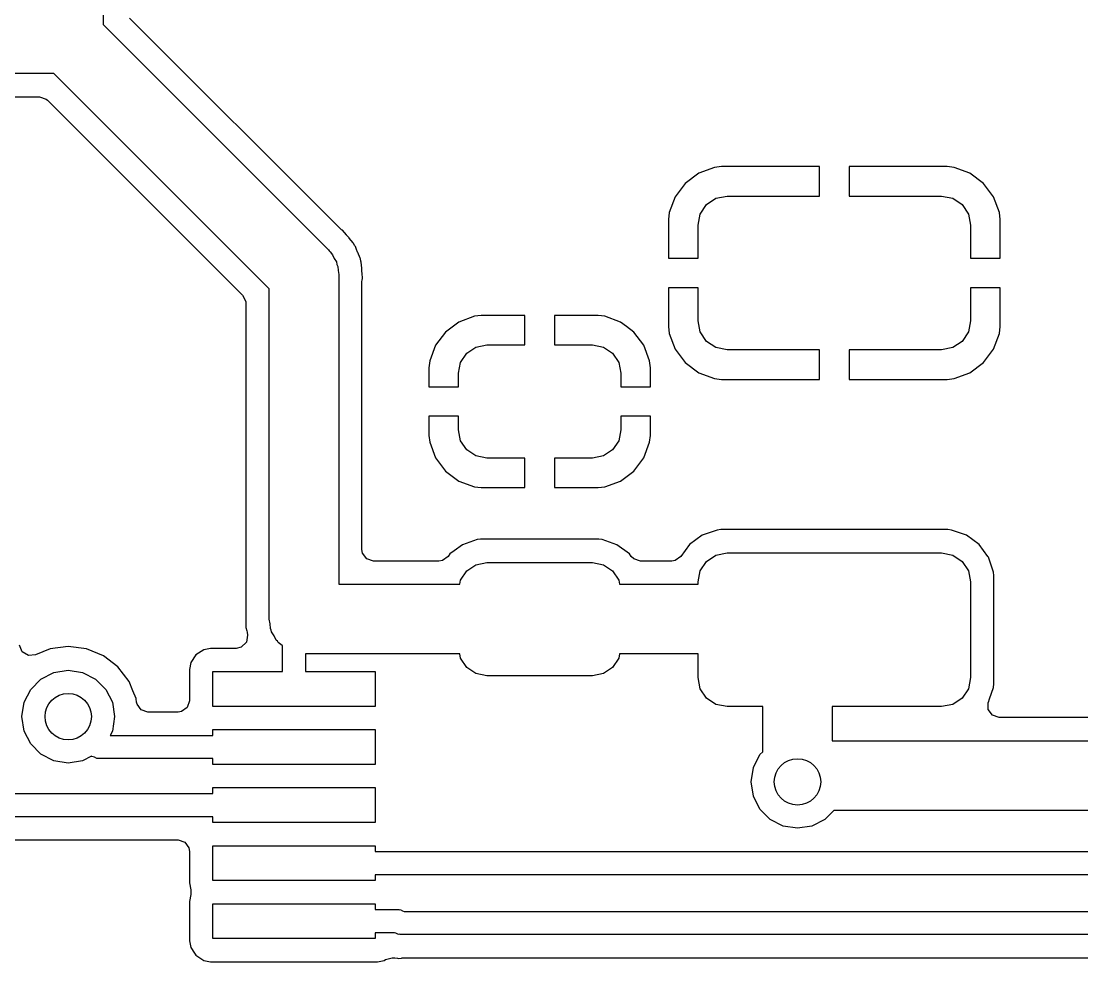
# Model space of a CAD drawing. Extents: x -0.19 to 2.59, y -0.99 to 0.19.
# Drawn here: x 1.094 to 1.454, y -0.4732 to -0.154 of the extents above; entities that cross this region are included whole.
import ezdxf

# ---------------------------------------------------------------- set-up
doc = ezdxf.new("R2010")
doc.units = 0
doc.header["$MEASUREMENT"] = 0
doc.layers.add('BLACK', color=7, linetype='CONTINUOUS')

msp = doc.modelspace()

# ---------------------------------------------------------------- linework, layer by layer
at = {"layer": 'BLACK', "linetype": 'CONTINUOUS'}
for p, q in [((1.12181, -0.0861), (1.12181, -0.15511)), ((1.20214, -0.22427), (1.13085, -0.15298)), ((1.12181, -0.15511), (1.19835, -0.23165)), ((1.10511, -0.17181), (0.87643, -0.17181)), ((1.17819, -0.24489), (1.10511, -0.17181)), ((0.88131, -0.17971), (1.10022, -0.17971)), ((1.10022, -0.17971), (1.10251, -0.18045)), ((1.10251, -0.18045), (1.10298, -0.18085)), ((1.10298, -0.18085), (1.16915, -0.24702)), ((1.32932, -0.20364), (1.32398, -0.20563)), ((1.33168, -0.20339), (1.32932, -0.20364)), ((1.365, -0.20339), (1.33168, -0.20339)), ((1.33168, -0.20339), (1.33168, -0.20339)), ((1.365, -0.21339), (1.365, -0.20339)), ((1.365, -0.20339), (1.365, -0.20339)), ((1.375, -0.20339), (1.375, -0.21339)), ((1.40832, -0.20339), (1.375, -0.20339)), ((1.375, -0.20339), (1.375, -0.20339)), ((1.41068, -0.20364), (1.40832, -0.20339)), ((1.41602, -0.20563), (1.41068, -0.20364)), ((1.41068, -0.20364), (1.41068, -0.20364)), ((1.32398, -0.20563), (1.31941, -0.20905)), ((1.42059, -0.20905), (1.41602, -0.20563)), ((1.31941, -0.20905), (1.31599, -0.21362)), ((1.31941, -0.20905), (1.31941, -0.20905)), ((1.42401, -0.21362), (1.42059, -0.20905)), ((1.42059, -0.20905), (1.42059, -0.20905)), ((1.31599, -0.21362), (1.31399, -0.21897)), ((1.32662, -0.21627), (1.32982, -0.21413)), ((1.32982, -0.21413), (1.33358, -0.21339)), ((1.33358, -0.21339), (1.365, -0.21339)), ((1.375, -0.21339), (1.40642, -0.21339)), ((1.40642, -0.21339), (1.41018, -0.21413)), ((1.41018, -0.21413), (1.41338, -0.21627)), ((1.42601, -0.21897), (1.42401, -0.21362)), ((1.31399, -0.21897), (1.31374, -0.22133)), ((1.32374, -0.22323), (1.32449, -0.21946)), ((1.32449, -0.21946), (1.32662, -0.21627)), ((1.41338, -0.21627), (1.41551, -0.21946)), ((1.41551, -0.21946), (1.41626, -0.22323)), ((1.42626, -0.22133), (1.42601, -0.21897)), ((1.31374, -0.22133), (1.31374, -0.23447)), ((1.42626, -0.23447), (1.42626, -0.22133)), ((1.42626, -0.22133), (1.42626, -0.22133)), ((1.20279, -0.22479), (1.20214, -0.22427)), ((1.20304, -0.22495), (1.20279, -0.22479)), ((1.20439, -0.22651), (1.20304, -0.22495)), ((1.20304, -0.22495), (1.20304, -0.22495)), ((1.20448, -0.22661), (1.20439, -0.22651)), ((1.20493, -0.22706), (1.20448, -0.22661)), ((1.32374, -0.23447), (1.32374, -0.22323)), ((1.41626, -0.22323), (1.41626, -0.23447)), ((1.20531, -0.22757), (1.20493, -0.22706)), ((1.20493, -0.22706), (1.20493, -0.22706)), ((1.2054, -0.22768), (1.20531, -0.22757)), ((1.20675, -0.22924), (1.2054, -0.22768)), ((1.20687, -0.22951), (1.20675, -0.22924)), ((1.20675, -0.22924), (1.20675, -0.22924)), ((1.20675, -0.22924), (1.20675, -0.22924)), ((1.20729, -0.23022), (1.20687, -0.22951)), ((1.20747, -0.23046), (1.20729, -0.23022)), ((1.19835, -0.23165), (1.1986, -0.23194)), ((1.1986, -0.23194), (1.19873, -0.23204)), ((1.19873, -0.23204), (1.19887, -0.23228)), ((1.19887, -0.23228), (1.19974, -0.23333)), ((1.19974, -0.23333), (1.2003, -0.23457)), ((1.20788, -0.23155), (1.20747, -0.23046)), ((1.20819, -0.23239), (1.20788, -0.23155)), ((1.20825, -0.23252), (1.20819, -0.23239)), ((1.2091, -0.23439), (1.20825, -0.23252)), ((1.2003, -0.23457), (1.20101, -0.23573)), ((1.20101, -0.23573), (1.20116, -0.23654)), ((1.20116, -0.23654), (1.2015, -0.2373)), ((1.2015, -0.2373), (1.20156, -0.23866)), ((1.20911, -0.23447), (1.2091, -0.23439)), ((1.20914, -0.23468), (1.20911, -0.23447)), ((1.20935, -0.23549), (1.20914, -0.23468)), ((1.20945, -0.23577), (1.20935, -0.23549)), ((1.2096, -0.23782), (1.20945, -0.23577)), ((1.31374, -0.23447), (1.32374, -0.23447)), ((1.31374, -0.23447), (1.31374, -0.23447)), ((1.41626, -0.23447), (1.42626, -0.23447)), ((1.42626, -0.23447), (1.42626, -0.23447)), ((1.20156, -0.23866), (1.20181, -0.24)), ((1.20181, -0.24), (1.20181, -0.3451)), ((1.20961, -0.23796), (1.2096, -0.23782)), ((1.2097, -0.23859), (1.20961, -0.23796)), ((1.2097, -0.23923), (1.2097, -0.23859)), ((1.20971, -0.23936), (1.2097, -0.23923)), ((1.20986, -0.24142), (1.20971, -0.23936)), ((1.2097, -0.24254), (1.20979, -0.24171)), ((1.2097, -0.27809), (1.2097, -0.24254)), ((1.20979, -0.24171), (1.20986, -0.24142)), ((1.32374, -0.24447), (1.31374, -0.24447)), ((1.31374, -0.24447), (1.31374, -0.24447)), ((1.31374, -0.24447), (1.31374, -0.25761)), ((1.32374, -0.25571), (1.32374, -0.24447)), ((1.42626, -0.24447), (1.41626, -0.24447)), ((1.41626, -0.24447), (1.41626, -0.25571)), ((1.42626, -0.25761), (1.42626, -0.24447)), ((1.16915, -0.24702), (1.17025, -0.24917)), ((1.17819, -0.35691), (1.17819, -0.24489)), ((1.17025, -0.24917), (1.1703, -0.24978)), ((1.1703, -0.24978), (1.1703, -0.35974)), ((1.24783, -0.25415), (1.24255, -0.25612)), ((1.25016, -0.2539), (1.24783, -0.25415)), ((1.24783, -0.25415), (1.24783, -0.25415)), ((1.265, -0.2539), (1.25016, -0.2539)), ((1.25016, -0.2539), (1.25016, -0.2539)), ((1.265, -0.2639), (1.265, -0.2539)), ((1.265, -0.2539), (1.265, -0.2539)), ((1.28984, -0.2539), (1.275, -0.2539)), ((1.275, -0.2539), (1.275, -0.2639)), ((1.29217, -0.25415), (1.28984, -0.2539)), ((1.29745, -0.25612), (1.29217, -0.25415)), ((1.29217, -0.25415), (1.29217, -0.25415)), ((1.24255, -0.25612), (1.23804, -0.25949)), ((1.29944, -0.25761), (1.29745, -0.25612)), ((1.30196, -0.25949), (1.29944, -0.25761)), ((1.31374, -0.25761), (1.31399, -0.25997)), ((1.32449, -0.25948), (1.32374, -0.25571)), ((1.41626, -0.25571), (1.41551, -0.25948)), ((1.42601, -0.25997), (1.42626, -0.25761)), ((1.42626, -0.25761), (1.42626, -0.25761)), ((1.23804, -0.25949), (1.23466, -0.26401)), ((1.23804, -0.25949), (1.23804, -0.25949)), ((1.30534, -0.26401), (1.30196, -0.25949)), ((1.30196, -0.25949), (1.30196, -0.25949)), ((1.31399, -0.25997), (1.31599, -0.26532)), ((1.32662, -0.26267), (1.32449, -0.25948)), ((1.32982, -0.2648), (1.32662, -0.26267)), ((1.41338, -0.26267), (1.41018, -0.2648)), ((1.41551, -0.25948), (1.41338, -0.26267)), ((1.42401, -0.26532), (1.42601, -0.25997)), ((1.23466, -0.26401), (1.23269, -0.26929)), ((1.24525, -0.26671), (1.24836, -0.26463)), ((1.24836, -0.26463), (1.25204, -0.2639)), ((1.25204, -0.2639), (1.265, -0.2639)), ((1.275, -0.2639), (1.28796, -0.2639)), ((1.28796, -0.2639), (1.29163, -0.26463)), ((1.29163, -0.26463), (1.29475, -0.26671)), ((1.30731, -0.26929), (1.30534, -0.26401)), ((1.31599, -0.26532), (1.31941, -0.26988)), ((1.33358, -0.26555), (1.32982, -0.2648)), ((1.365, -0.26555), (1.33358, -0.26555)), ((1.365, -0.27555), (1.365, -0.26555)), ((1.40642, -0.26555), (1.375, -0.26555)), ((1.375, -0.26555), (1.375, -0.27555)), ((1.41018, -0.2648), (1.40642, -0.26555)), ((1.42059, -0.26988), (1.42401, -0.26532)), ((1.23269, -0.26929), (1.23244, -0.27162)), ((1.23269, -0.26929), (1.23269, -0.26929)), ((1.24244, -0.27349), (1.24317, -0.26982)), ((1.24317, -0.26982), (1.24525, -0.26671)), ((1.29475, -0.26671), (1.29683, -0.26982)), ((1.29683, -0.26982), (1.29756, -0.27349)), ((1.30756, -0.27162), (1.30731, -0.26929)), ((1.30731, -0.26929), (1.30731, -0.26929)), ((1.31941, -0.26988), (1.31941, -0.26988)), ((1.31941, -0.26988), (1.32398, -0.2733)), ((1.41602, -0.2733), (1.42059, -0.26988)), ((1.42059, -0.26988), (1.42059, -0.26988)), ((1.23244, -0.27162), (1.23244, -0.27809)), ((1.24244, -0.27809), (1.24244, -0.27349)), ((1.29756, -0.27349), (1.29756, -0.27809)), ((1.30756, -0.27809), (1.30756, -0.27162)), ((1.30756, -0.27162), (1.30756, -0.27162)), ((1.32398, -0.2733), (1.32932, -0.2753)), ((1.41068, -0.2753), (1.41602, -0.2733)), ((1.32932, -0.2753), (1.32932, -0.2753)), ((1.32932, -0.2753), (1.33168, -0.27555)), ((1.33168, -0.27555), (1.365, -0.27555)), ((1.365, -0.27555), (1.365, -0.27555)), ((1.365, -0.27555), (1.365, -0.27555)), ((1.375, -0.27555), (1.40832, -0.27555)), ((1.375, -0.27555), (1.375, -0.27555)), ((1.40832, -0.27555), (1.41068, -0.2753)), ((1.40832, -0.27555), (1.40832, -0.27555)), ((1.2097, -0.29456), (1.2097, -0.27809)), ((1.23244, -0.27809), (1.24244, -0.27809)), ((1.23244, -0.27809), (1.23244, -0.27809)), ((1.29756, -0.27809), (1.30756, -0.27809)), ((1.30756, -0.27809), (1.30756, -0.27809)), ((1.24244, -0.28809), (1.23244, -0.28809)), ((1.23244, -0.28809), (1.23244, -0.28809)), ((1.23244, -0.28809), (1.23244, -0.29456)), ((1.24244, -0.29269), (1.24244, -0.28809)), ((1.30756, -0.28809), (1.29756, -0.28809)), ((1.29756, -0.28809), (1.29756, -0.29269)), ((1.30756, -0.29456), (1.30756, -0.28809)), ((1.30756, -0.28809), (1.30756, -0.28809)), ((1.2097, -0.33331), (1.2097, -0.29456)), ((1.23244, -0.29456), (1.23269, -0.2969)), ((1.24317, -0.29636), (1.24244, -0.29269)), ((1.29756, -0.29269), (1.29683, -0.29636)), ((1.30731, -0.2969), (1.30756, -0.29456)), ((1.23269, -0.2969), (1.23269, -0.2969)), ((1.23269, -0.2969), (1.23466, -0.30218)), ((1.24525, -0.29947), (1.24317, -0.29636)), ((1.29683, -0.29636), (1.29475, -0.29947)), ((1.30534, -0.30218), (1.30731, -0.2969)), ((1.30731, -0.2969), (1.30731, -0.2969)), ((1.23466, -0.30218), (1.23804, -0.30669)), ((1.24836, -0.30155), (1.24525, -0.29947)), ((1.25204, -0.30228), (1.24836, -0.30155)), ((1.265, -0.30228), (1.25204, -0.30228)), ((1.265, -0.31228), (1.265, -0.30228)), ((1.28796, -0.30228), (1.275, -0.30228)), ((1.275, -0.30228), (1.275, -0.31228)), ((1.29163, -0.30155), (1.28796, -0.30228)), ((1.29475, -0.29947), (1.29163, -0.30155)), ((1.30196, -0.30669), (1.30534, -0.30218)), ((1.23804, -0.30669), (1.23804, -0.30669)), ((1.23804, -0.30669), (1.24255, -0.31006)), ((1.29745, -0.31006), (1.30196, -0.30669)), ((1.30196, -0.30669), (1.30196, -0.30669)), ((1.24255, -0.31006), (1.24783, -0.31203)), ((1.24783, -0.31203), (1.24783, -0.31203)), ((1.24783, -0.31203), (1.25016, -0.31228)), ((1.25016, -0.31228), (1.265, -0.31228)), ((1.265, -0.31228), (1.265, -0.31228)), ((1.265, -0.31228), (1.265, -0.31228)), ((1.275, -0.31228), (1.28984, -0.31228)), ((1.275, -0.31228), (1.275, -0.31228)), ((1.28984, -0.31228), (1.29217, -0.31203)), ((1.28984, -0.31228), (1.28984, -0.31228)), ((1.29217, -0.31203), (1.29745, -0.31006)), ((1.29217, -0.31203), (1.29217, -0.31203)), ((1.33025, -0.32667), (1.3252, -0.32843)), ((1.33145, -0.32655), (1.33025, -0.32667)), ((1.33025, -0.32667), (1.33025, -0.32667)), ((1.40855, -0.32655), (1.33145, -0.32655)), ((1.33145, -0.32655), (1.33145, -0.32655)), ((1.40975, -0.32667), (1.40855, -0.32655)), ((1.40855, -0.32655), (1.40855, -0.32655)), ((1.4148, -0.32843), (1.40975, -0.32667)), ((1.40975, -0.32667), (1.40975, -0.32667)), ((1.24875, -0.32993), (1.24377, -0.33167)), ((1.24993, -0.32982), (1.24875, -0.32993)), ((1.24875, -0.32993), (1.24875, -0.32993)), ((1.29007, -0.32982), (1.24993, -0.32982)), ((1.24993, -0.32982), (1.24993, -0.32982)), ((1.29125, -0.32993), (1.29007, -0.32982)), ((1.29007, -0.32982), (1.29007, -0.32982)), ((1.29623, -0.33167), (1.29125, -0.32993)), ((1.29125, -0.32993), (1.29125, -0.32993)), ((1.29125, -0.32993), (1.29125, -0.32993)), ((1.29125, -0.32993), (1.29125, -0.32993)), ((1.29125, -0.32993), (1.29125, -0.32993)), ((1.3252, -0.32843), (1.3209, -0.33161)), ((1.4191, -0.33161), (1.4148, -0.32843)), ((1.2099, -0.33451), (1.2097, -0.33331)), ((1.21131, -0.33646), (1.2099, -0.33451)), ((1.24093, -0.33377), (1.23953, -0.33481)), ((1.24377, -0.33167), (1.24093, -0.33377)), ((1.30047, -0.33481), (1.29623, -0.33167)), ((1.29623, -0.33167), (1.29623, -0.33167)), ((1.29623, -0.33167), (1.29623, -0.33167)), ((1.3209, -0.33161), (1.31794, -0.33562)), ((1.3209, -0.33161), (1.3209, -0.33161)), ((1.32982, -0.3352), (1.33358, -0.33445)), ((1.33358, -0.33445), (1.40642, -0.33445)), ((1.40642, -0.33445), (1.41018, -0.3352)), ((1.42206, -0.33562), (1.4191, -0.33161)), ((1.4191, -0.33161), (1.4191, -0.33161)), ((1.4191, -0.33161), (1.4191, -0.33161)), ((1.4191, -0.33161), (1.4191, -0.33161)), ((1.4191, -0.33161), (1.4191, -0.33161)), ((1.2136, -0.3372), (1.21131, -0.33646)), ((1.23579, -0.3372), (1.2136, -0.3372)), ((1.23697, -0.33702), (1.23579, -0.3372)), ((1.23893, -0.33562), (1.23697, -0.33702)), ((1.23953, -0.33481), (1.23893, -0.33562)), ((1.24836, -0.33845), (1.25204, -0.33772)), ((1.25204, -0.33772), (1.28796, -0.33772)), ((1.28796, -0.33772), (1.29163, -0.33845)), ((1.30107, -0.33562), (1.30047, -0.33481)), ((1.30192, -0.33646), (1.30107, -0.33562)), ((1.30421, -0.3372), (1.30192, -0.33646)), ((1.3148, -0.3372), (1.30421, -0.3372)), ((1.31598, -0.33702), (1.3148, -0.3372)), ((1.31794, -0.33562), (1.31598, -0.33702)), ((1.32449, -0.34053), (1.32662, -0.33733)), ((1.32662, -0.33733), (1.32982, -0.3352)), ((1.41018, -0.3352), (1.41338, -0.33733)), ((1.41338, -0.33733), (1.41551, -0.34053)), ((1.42228, -0.33591), (1.42206, -0.33562)), ((1.42404, -0.34096), (1.42228, -0.33591)), ((1.24317, -0.34364), (1.24525, -0.34053)), ((1.24525, -0.34053), (1.24836, -0.33845)), ((1.29163, -0.33845), (1.29475, -0.34053)), ((1.29475, -0.34053), (1.29683, -0.34364)), ((1.32374, -0.34429), (1.32449, -0.34053)), ((1.41551, -0.34053), (1.41626, -0.34429)), ((1.42415, -0.34215), (1.42404, -0.34096)), ((1.20181, -0.3451), (1.24288, -0.3451)), ((1.24288, -0.3451), (1.24317, -0.34364)), ((1.29683, -0.34364), (1.29712, -0.3451)), ((1.29712, -0.3451), (1.32374, -0.3451)), ((1.32374, -0.3451), (1.32374, -0.34429)), ((1.41626, -0.34429), (1.41626, -0.37677)), ((1.42415, -0.37891), (1.42415, -0.34215)), ((1.42415, -0.34215), (1.42415, -0.34215)), ((1.42415, -0.34215), (1.42415, -0.34215)), ((1.1703, -0.35974), (1.1703, -0.35974)), ((1.1703, -0.35974), (1.17062, -0.36084)), ((1.17849, -0.35851), (1.17819, -0.35691)), ((1.17864, -0.36014), (1.17849, -0.35851)), ((1.17088, -0.36238), (1.17047, -0.36475)), ((1.17062, -0.36084), (1.17074, -0.36138)), ((1.17074, -0.36138), (1.17088, -0.36238)), ((1.17889, -0.36063), (1.17864, -0.36014)), ((1.17899, -0.36118), (1.17889, -0.36063)), ((1.17985, -0.36257), (1.17899, -0.36118)), ((1.18057, -0.36403), (1.17985, -0.36257)), ((1.09442, -0.36795), (1.0935, -0.36572)), ((1.10383, -0.36697), (1.09888, -0.36902)), ((1.11, -0.36615), (1.10383, -0.36697)), ((1.10383, -0.36697), (1.10383, -0.36697)), ((1.11617, -0.36697), (1.11, -0.36615)), ((1.11, -0.36615), (1.11, -0.36615)), ((1.12192, -0.36935), (1.11617, -0.36697)), ((1.11617, -0.36697), (1.11617, -0.36697)), ((1.15828, -0.36683), (1.15598, -0.36729)), ((1.16702, -0.36683), (1.15828, -0.36683)), ((1.15828, -0.36683), (1.15828, -0.36683)), ((1.15828, -0.36683), (1.15828, -0.36683)), ((1.16874, -0.36643), (1.16702, -0.36683)), ((1.17047, -0.36475), (1.16874, -0.36643)), ((1.18098, -0.3644), (1.18057, -0.36403)), ((1.18127, -0.36487), (1.18098, -0.3644)), ((1.18258, -0.36585), (1.18127, -0.36487)), ((1.18268, -0.36594), (1.18258, -0.36585)), ((1.18268, -0.37472), (1.18268, -0.36594)), ((1.09648, -0.36921), (1.09442, -0.36795)), ((1.09888, -0.36902), (1.09648, -0.36921)), ((1.12686, -0.37314), (1.12192, -0.36935)), ((1.15336, -0.36903), (1.15162, -0.37164)), ((1.15598, -0.36729), (1.15336, -0.36903)), ((1.15336, -0.36903), (1.15336, -0.36903)), ((1.15598, -0.36729), (1.15598, -0.36729)), ((1.24288, -0.36872), (1.19055, -0.36872)), ((1.19055, -0.36872), (1.19055, -0.37472)), ((1.24317, -0.37018), (1.24288, -0.36872)), ((1.24525, -0.37329), (1.24317, -0.37018)), ((1.29683, -0.37018), (1.29475, -0.37329)), ((1.29712, -0.36872), (1.29683, -0.37018)), ((1.32374, -0.36872), (1.29712, -0.36872)), ((1.32374, -0.37677), (1.32374, -0.36872)), ((1.10513, -0.37502), (1.11, -0.37425)), ((1.11, -0.37425), (1.11487, -0.37502)), ((1.13065, -0.37808), (1.12686, -0.37314)), ((1.12686, -0.37314), (1.12686, -0.37314)), ((1.12686, -0.37314), (1.12686, -0.37314)), ((1.12686, -0.37314), (1.12686, -0.37314)), ((1.12686, -0.37314), (1.12686, -0.37314)), ((1.15162, -0.37165), (1.15116, -0.37395)), ((1.15116, -0.37395), (1.15116, -0.37395)), ((1.15116, -0.37395), (1.15116, -0.38459)), ((1.15162, -0.37164), (1.15162, -0.37165)), ((1.24836, -0.37537), (1.24525, -0.37329)), ((1.29475, -0.37329), (1.29163, -0.37537)), ((1.09726, -0.38074), (1.10074, -0.37726)), ((1.10074, -0.37726), (1.10513, -0.37502)), ((1.11487, -0.37502), (1.11926, -0.37726)), ((1.11926, -0.37726), (1.12274, -0.38074)), ((1.15906, -0.38654), (1.15906, -0.37472)), ((1.15906, -0.37472), (1.18268, -0.37472)), ((1.19055, -0.37472), (1.21417, -0.37472)), ((1.21417, -0.37472), (1.21417, -0.38654)), ((1.25204, -0.3761), (1.24836, -0.37537)), ((1.28796, -0.3761), (1.25204, -0.3761)), ((1.29163, -0.37537), (1.28796, -0.3761)), ((1.32449, -0.38054), (1.32374, -0.37677)), ((1.41626, -0.37677), (1.41551, -0.38054)), ((1.09502, -0.38513), (1.09726, -0.38074)), ((1.12274, -0.38074), (1.12498, -0.38513)), ((1.13197, -0.38125), (1.13065, -0.37808)), ((1.13065, -0.37808), (1.13065, -0.37808)), ((1.13303, -0.38383), (1.13197, -0.38125)), ((1.32662, -0.38373), (1.32449, -0.38054)), ((1.41551, -0.38054), (1.41338, -0.38373)), ((1.42268, -0.384), (1.42404, -0.38011)), ((1.42404, -0.38011), (1.42415, -0.37891)), ((1.42415, -0.37891), (1.42415, -0.37891)), ((1.13306, -0.384), (1.13303, -0.38383)), ((1.1332, -0.3851), (1.13306, -0.384)), ((1.13336, -0.38579), (1.1332, -0.3851)), ((1.15116, -0.38459), (1.15042, -0.38688)), ((1.32982, -0.38587), (1.32662, -0.38373)), ((1.41338, -0.38373), (1.41018, -0.38587)), ((1.42226, -0.38519), (1.42229, -0.38511)), ((1.42229, -0.38511), (1.42268, -0.384)), ((1.09425, -0.39), (1.09502, -0.38513)), ((1.12498, -0.38513), (1.12575, -0.39)), ((1.13477, -0.38774), (1.13336, -0.38579)), ((1.13706, -0.38848), (1.13477, -0.38774)), ((1.14726, -0.38848), (1.13706, -0.38848)), ((1.14847, -0.38829), (1.14726, -0.38848)), ((1.15042, -0.38688), (1.14847, -0.38829)), ((1.21417, -0.38654), (1.15906, -0.38654)), ((1.33358, -0.38661), (1.32982, -0.38587)), ((1.34569, -0.38661), (1.33358, -0.38661)), ((1.34569, -0.40194), (1.34569, -0.38661)), ((1.40642, -0.38661), (1.36931, -0.38661)), ((1.36931, -0.38661), (1.36931, -0.39822)), ((1.41018, -0.38587), (1.40642, -0.38661)), ((1.42226, -0.3876), (1.42226, -0.38519)), ((1.42368, -0.38955), (1.42226, -0.3876)), ((1.09502, -0.39487), (1.09425, -0.39)), ((1.12575, -0.39), (1.12498, -0.39487)), ((1.42597, -0.3903), (1.42368, -0.38955)), ((2.20022, -0.3903), (1.42597, -0.3903)), ((1.09726, -0.39926), (1.09502, -0.39487)), ((1.12498, -0.39487), (1.12421, -0.39638)), ((1.15906, -0.39638), (1.15906, -0.39441)), ((1.15906, -0.39441), (1.21417, -0.39441)), ((1.21417, -0.39441), (1.21417, -0.40622)), ((1.10074, -0.40274), (1.09726, -0.39926)), ((1.12421, -0.39638), (1.15906, -0.39638)), ((1.36931, -0.39822), (1.36947, -0.39819)), ((1.36947, -0.39819), (2.20511, -0.39819)), ((1.10513, -0.40498), (1.10074, -0.40274)), ((1.34252, -0.40726), (1.34476, -0.40287)), ((1.34476, -0.40287), (1.34569, -0.40194)), ((1.11, -0.40575), (1.10513, -0.40498)), ((1.11487, -0.40498), (1.11, -0.40575)), ((1.11794, -0.40341), (1.11487, -0.40498)), ((1.118, -0.4035), (1.11794, -0.40341)), ((1.11888, -0.40379), (1.118, -0.4035)), ((1.1197, -0.4042), (1.11888, -0.40379)), ((1.12001, -0.40415), (1.1197, -0.4042)), ((1.12031, -0.40425), (1.12001, -0.40415)), ((1.15906, -0.40425), (1.12031, -0.40425)), ((1.15906, -0.40622), (1.15906, -0.40425)), ((1.21417, -0.40622), (1.15906, -0.40622)), ((1.34175, -0.41213), (1.34252, -0.40726)), ((1.34252, -0.41699), (1.34175, -0.41213)), ((1.09163, -0.41606), (1.15906, -0.41606)), ((1.15906, -0.41606), (1.15906, -0.41409)), ((1.15906, -0.41409), (1.21417, -0.41409)), ((1.21417, -0.41409), (1.21417, -0.42591)), ((1.34476, -0.42138), (1.34252, -0.41699)), ((1.15906, -0.42394), (1.09, -0.42394)), ((1.15906, -0.42591), (1.15906, -0.42394)), ((1.34824, -0.42487), (1.34476, -0.42138)), ((1.36981, -0.42181), (1.36676, -0.42487)), ((2.21, -0.42181), (1.36981, -0.42181)), ((1.21417, -0.42591), (1.15906, -0.42591)), ((1.35263, -0.4271), (1.34824, -0.42487)), ((1.3575, -0.42787), (1.35263, -0.4271)), ((1.36237, -0.4271), (1.3575, -0.42787)), ((1.36676, -0.42487), (1.36237, -0.4271)), ((1.09096, -0.43183), (1.14726, -0.43183)), ((1.14726, -0.43183), (1.14955, -0.43257)), ((1.14955, -0.43257), (1.15097, -0.43452)), ((1.15097, -0.43452), (1.15116, -0.43573)), ((1.15906, -0.44559), (1.15906, -0.43378)), ((1.15906, -0.43378), (1.21417, -0.43378)), ((1.21417, -0.43378), (1.21417, -0.43575)), ((1.15116, -0.43573), (1.15116, -0.44637)), ((1.21417, -0.43575), (2.31868, -0.43575)), ((1.21417, -0.44559), (1.15906, -0.44559)), ((2.32031, -0.44362), (1.21417, -0.44362)), ((1.21417, -0.44362), (1.21417, -0.44559)), ((1.15116, -0.44637), (1.15164, -0.44877)), ((1.15164, -0.44877), (1.15164, -0.45029)), ((1.15164, -0.45029), (1.15116, -0.45269)), ((1.15116, -0.45269), (1.15116, -0.46605)), ((1.15906, -0.46528), (1.15906, -0.45347)), ((1.15906, -0.45347), (1.21417, -0.45347)), ((1.21417, -0.45347), (1.21417, -0.45543)), ((1.21417, -0.45543), (1.22205, -0.45543)), ((1.22205, -0.45543), (1.22235, -0.45553)), ((1.22235, -0.45553), (1.22266, -0.45548)), ((1.22266, -0.45548), (1.22348, -0.4559)), ((1.22348, -0.4559), (1.22399, -0.45606)), ((1.22399, -0.45606), (2.25, -0.45606)), ((1.22074, -0.46331), (1.21417, -0.46331)), ((1.21417, -0.46331), (1.21417, -0.46528)), ((1.22124, -0.46347), (1.22074, -0.46331)), ((1.22206, -0.46389), (1.22124, -0.46347)), ((1.22238, -0.46384), (1.22206, -0.46389)), ((1.22268, -0.46394), (1.22238, -0.46384)), ((2.24837, -0.46394), (1.22268, -0.46394)), ((1.15116, -0.46605), (1.15116, -0.46605)), ((1.15116, -0.46605), (1.15162, -0.46836)), ((1.21417, -0.46528), (1.15906, -0.46528)), ((1.15162, -0.46836), (1.15162, -0.46836)), ((1.15162, -0.46836), (1.15286, -0.47021)), ((1.15286, -0.47021), (1.15336, -0.47097)), ((1.15336, -0.47097), (1.15598, -0.47271)), ((1.15598, -0.47271), (1.15773, -0.47306)), ((1.15773, -0.47306), (1.15828, -0.47317)), ((1.15828, -0.47317), (1.15828, -0.47317)), ((1.15828, -0.47317), (1.15828, -0.47317)), ((1.15828, -0.47317), (1.15828, -0.47317)), ((1.15828, -0.47317), (1.21495, -0.47317)), ((1.21495, -0.47317), (1.21725, -0.47271)), ((1.21495, -0.47317), (1.21495, -0.47317)), ((1.21725, -0.47271), (1.21766, -0.47244)), ((1.21766, -0.47244), (1.21998, -0.47178)), ((1.21998, -0.47178), (1.22041, -0.47183)), ((1.22041, -0.47183), (1.22047, -0.47183)), ((1.22047, -0.47183), (1.22085, -0.47183)), ((1.22085, -0.47183), (1.22174, -0.47193)), ((1.22174, -0.47193), (1.22212, -0.47202)), ((1.22212, -0.47202), (1.22309, -0.47189)), ((1.22309, -0.47189), (1.22336, -0.47185)), ((1.22336, -0.47185), (1.22363, -0.47183)), ((1.22363, -0.47183), (2.24349, -0.47183))]:
    msp.add_line(p, q, dxfattribs=at)
at = {"layer": 'BLACK'}
for centre in [(1.11, -0.39), (1.3575, -0.41213)]:
    msp.add_circle(centre, 0.00787, dxfattribs=at)

doc.saveas('drawing.dxf')
